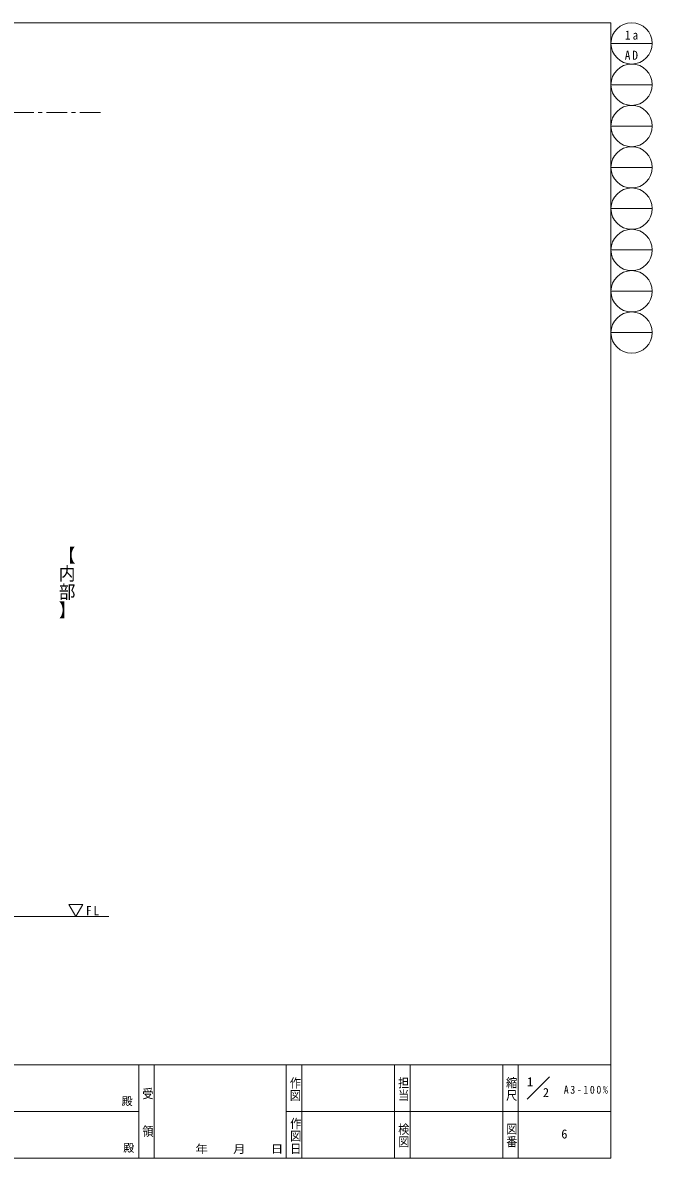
# Model space of a CAD drawing. Units: millimetres at full size, sheet at 1:2; details may follow other scales. Extents: x -822 to 1661, y 616 to 1163.
# Drawn here: x 1359 to 1661, y 616 to 1163 of the extents above; entities that cross this region are included whole.
import ezdxf
from ezdxf.enums import TextEntityAlignment as Align

# ---------------------------------------------------------------- set-up
doc = ezdxf.new("R2010")
doc.units = ezdxf.units.MM
doc.header["$LTSCALE"] = 2
doc.linetypes.add('CHAIN1', pattern=[8, 5, -1, 1, -1])
for name, color, linetype, lineweight in [('2-1_20_図枠', 7, 'Continuous', 15), ('2-4_ADD_LINE', 3, 'Continuous', 9), ('F-7', 7, 'Continuous', 15), ('F-E', 5, 'Continuous', 9)]:
    doc.layers.add(name, color=color, linetype=linetype, lineweight=lineweight)
doc.styles.add('@ＭＳ ゴシック', font='')
doc.styles.add('ＭＳ ゴシック', font='')
doc.styles.get('@ＭＳ ゴシック').set_extended_font_data('@MS Gothic')
doc.styles.get('ＭＳ ゴシック').set_extended_font_data('MS Gothic')

msp = doc.modelspace()

# ---------------------------------------------------------------- linework, layer by layer
at = {"layer": '2-1_20_図枠', "color": 2, "linetype": 'CHAIN1'}
msp.add_line((1395.955, 1119.383), (1268.548, 1119.383), dxfattribs=at)
at = {"layer": '2-4_ADD_LINE', "color": 2, "lineweight": 15}
for p, q in [((1384.073, 732.48), (1380.698, 738.325)), ((1380.698, 738.325), (1387.448, 738.325)), ((1384.073, 732.48), (1387.448, 738.325))]:
    msp.add_line(p, q, dxfattribs=at)
at = {"layer": 'F-7', "color": 2}
msp.add_line((1400.005, 732.48), (1240.048, 732.48), dxfattribs=at)
at = {"layer": 'F-E'}
for p, q in [((857.556, 1162.545), (1641.556, 1162.545)), ((1641.556, 1162.545), (1641.556, 616.22)), ((1641.556, 1152.605), (1661.436, 1152.605)), ((1641.556, 1132.725), (1661.436, 1132.725)), ((1641.556, 1112.845), (1661.436, 1112.845)), ((1641.556, 1092.965), (1661.436, 1092.965)), ((1641.556, 1073.085), (1661.436, 1073.085)), ((1641.556, 1053.205), (1661.436, 1053.205)), ((1641.556, 1033.325), (1661.436, 1033.325)), ((1641.556, 1013.445), (1661.436, 1013.445)), ((1280.006, 661.22), (1414.356, 661.22)), ((1414.356, 661.22), (1589.489, 661.22)), ((1421.856, 661.22), (1421.856, 616.22)), ((1485.356, 661.22), (1485.356, 616.22)), ((1492.856, 661.22), (1492.856, 616.22)), ((1537.422, 661.22), (1537.422, 616.22)), ((1544.922, 661.22), (1544.922, 616.22)), ((1589.489, 661.22), (1641.556, 661.22)), ((1611.983, 655.338), (1601.248, 644.603)), ((1414.356, 638.72), (1280.006, 638.72)), ((1485.356, 638.72), (1589.489, 638.72)), ((1589.489, 638.72), (1641.556, 638.72)), ((1641.556, 616.22), (857.556, 616.22))]:
    msp.add_line(p, q, dxfattribs=at)
for points in [[(1414.356, 661.22), (1414.356, 638.72), (1414.356, 616.22)], [(1589.489, 661.22), (1589.489, 638.72), (1589.489, 616.22)], [(1596.989, 661.22), (1596.989, 638.72), (1596.989, 616.22)]]:
    msp.add_lwpolyline(points, dxfattribs=at)
for centre in [(1651.496, 1152.605), (1651.496, 1132.725), (1651.496, 1112.845), (1651.496, 1092.965), (1651.496, 1073.085), (1651.496, 1053.205), (1651.496, 1033.325), (1651.496, 1013.445)]:
    msp.add_circle(centre, 9.94, dxfattribs=at)

# ---------------------------------------------------------------- texts
at = {"layer": '2-4_ADD_LINE', "color": 7, "style": '@ＭＳ ゴシック', "width": 1.1}
msp.add_text('【内部】', height=5.865, rotation=270, dxfattribs=at).set_placement((1375.107, 910.824), align=Align.BOTTOM_LEFT)
at = {"layer": '2-4_ADD_LINE', "color": 7, "insert": (1388.989, 733.143), "char_height": 4.399, "attachment_point": 7, "style": 'ＭＳ ゴシック'}
msp.add_mtext('\\T1.36;\\W0.9;FL', dxfattribs=at)
at = {"layer": 'F-7', "char_height": 4.399, "attachment_point": 7, "style": 'ＭＳ ゴシック'}
for s, insert in [('\\T1.36;\\W0.9;1a', (1648.302, 1154.311)), ('\\T1.36;\\W0.9;AD', (1648.201, 1144.687))]:
    msp.add_mtext(s, dxfattribs=dict(at, insert=insert))
at = {"layer": 'F-E', "color": 7, "style": '@ＭＳ ゴシック', "width": 1.15}
for s, p in [('受\u3000\u3000領', (1415.578, 650.39)), ('作図', (1486.548, 655.562)), ('担当', (1538.625, 655.646)), ('縮尺', (1590.576, 655.615)), ('作図日', (1486.698, 636.018)), ('検図', (1538.694, 633.285)), ('図番', (1590.647, 633.35))]:
    msp.add_text(s, height=3.849, rotation=270, dxfattribs=at).set_placement(p, align=Align.BOTTOM_LEFT)
at = {"layer": 'F-E', "color": 7, "style": 'ＭＳ ゴシック'}
for s, height, p in [('1', 4.399, (1601.149, 649.497)), ('殿', 3.849, (1406.151, 640.575)), ('2', 4.399, (1608.782, 644.333)), ('6', 4.399, (1617.641, 624.421)), ('殿', 3.849, (1406.938, 618.142))]:
    msp.add_text(s, height=height, dxfattribs=at).set_placement(p, align=Align.BOTTOM_LEFT)
at = {"layer": 'F-E', "color": 7, "style": 'ＭＳ ゴシック', "width": 1.15}
msp.add_text('年\u3000\u3000月\u3000\u3000日', height=3.849, dxfattribs=at).set_placement((1441.64, 617.595), align=Align.BOTTOM_LEFT)
at = {"layer": 'F-E', "color": 7, "insert": (1618.873, 647.224), "char_height": 3.849, "attachment_point": 7, "style": 'ＭＳ ゴシック'}
msp.add_mtext('\\T1.33;\\W0.9;A3-100%', dxfattribs=at)

doc.saveas('drawing.dxf')
